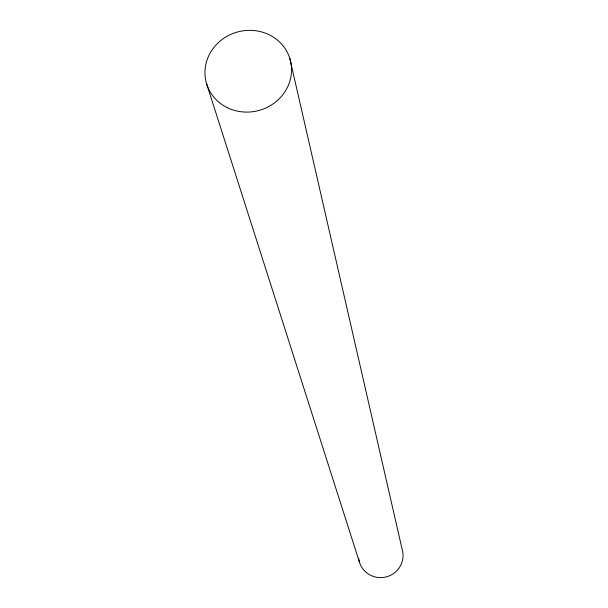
<?xml version="1.0" encoding="UTF-8"?>
<svg xmlns="http://www.w3.org/2000/svg" width="608" height="608" viewBox="0 0 608 608"><rect width="100%" height="100%" fill="white"/><g stroke="black" fill="none" stroke-linecap="round" stroke-linejoin="round"><path stroke-width="0.91" d="M206.614 83.805L359.45 562.18M289.788 58.315L402.086 549.039A22.306 21.941 -15.3 0 1 385.244 577.136A22.306 21.941 -15.3 0 1 358.629 558.159M227.544 107.776A43.502 40.683 -15.3 0 0 291.544 68.803A43.502 40.683 -15.3 0 0 225.659 37.088A43.502 40.683 -15.3 0 0 227.544 107.776"/></g></svg>
